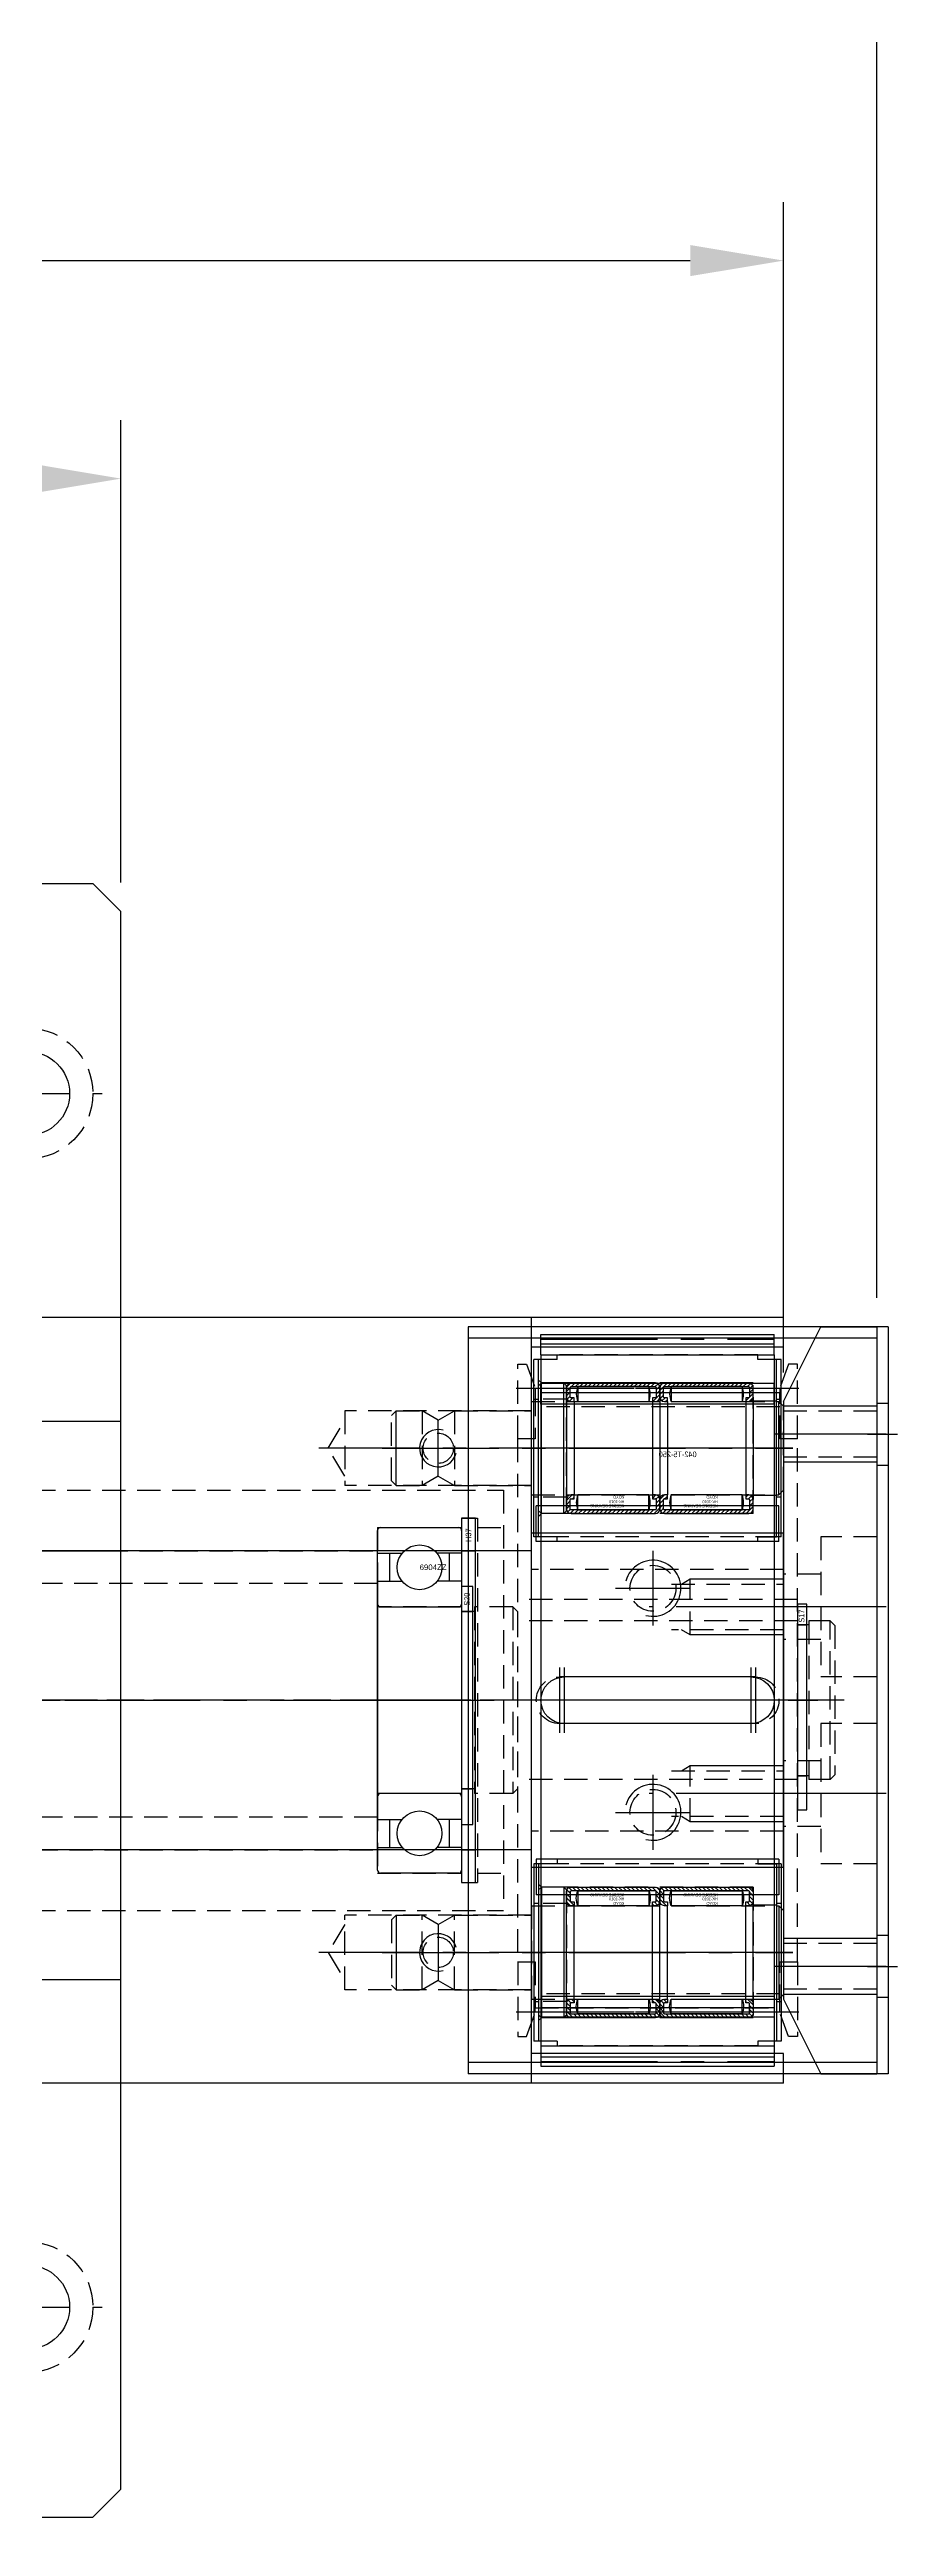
# Model space of a CAD drawing. Header units: inches. Extents: x 0 to 23821, y 0 to 11279.
# Drawn here: x 15224 to 15314.8, y 5236.9 to 5502.2 of the extents above; entities that cross this region are included whole.
import ezdxf
from ezdxf.enums import TextEntityAlignment as Align

# ---------------------------------------------------------------- set-up
doc = ezdxf.new("R2010")
doc.units = ezdxf.units.IN
doc.header["$LTSCALE"] = 10
doc.header["$MEASUREMENT"] = 0
for name, pattern in [('CENTER', [2, 1.25, -0.25, 0.25, -0.25]), ('HIDDEN', [0.375, 0.25, -0.125]), ('PHANTOM', [2.5, 1.25, -0.25, 0.25, -0.25, 0.25, -0.25])]:
    doc.linetypes.add(name, pattern=pattern)
doc.layers.get('Defpoints').update_dxf_attribs({"color": 8})
for name, color, linetype in [('11', 1, 'CENTER'), ('22', 2, 'HIDDEN'), ('44', 4, 'Continuous'), ('77', 40, 'HIDDEN'), ('A', 8, 'Continuous'), ('B', 123, 'Continuous'), ('BOM-T', 4, 'Continuous'), ('G', 231, 'Continuous'), ('T', 3, 'Continuous'), ('Y', 60, 'Continuous')]:
    doc.layers.add(name, color=color, linetype=linetype)
doc.layers.add('33', color=3, linetype='PHANTOM', lineweight=9)
doc.styles.add('SCI', font='')
doc.styles.get("Standard").update_dxf_attribs({"font": 'arial.ttf'})
doc.styles.get('SCI').set_extended_font_data('Gulim')
doc.dimstyles.new('SCH', dxfattribs={"dimtxt": 2.5, "dimasz": 2, "dimexe": 1.25, "dimexo": 0.625, "dimtad": 1, "dimdec": 8, "dimtxsty": 'SCI', "dimcen": 2.5, "dimclrd": 4, "dimclre": 4, "dimclrt": 7, "dimadec": 8, "dimazin": 2, "dimtfac": 1, "dimtdec": 8, "dimtmove": 0, "dimatfit": 3, "dimfxl": 1, "dimarcsym": 0})
pattern_1 = [(45, (0, 0), (-0.224506, 0.224506), [])]

# ---------------------------------------------------------------- blocks, each defined once
blk = doc.blocks.new('A$C2a163efe')
for radius in [25.5, 15.44, 13, 12, 8.06]:
    blk.add_circle((0, 0), radius)
at = {"layer": '11'}
for p, q in [((0, -26.5), (0, 26.5)), ((-26.5, 0), (26.5, 0))]:
    blk.add_line(p, q, dxfattribs=at)
at = {"layer": '22'}
for radius in [24, 9.7]:
    blk.add_circle((0, 0), radius, dxfattribs=at)
blk = doc.blocks.new('A$Cad4da726')
for radius in [8, 2.46]:
    blk.add_circle((0, 0), radius)
at = {"layer": '11'}
for p, q in [((0, -9), (0, 9)), ((-9, 0), (9, 0))]:
    blk.add_line(p, q, dxfattribs=at)
at = {"layer": 'T'}
blk.add_arc((0, 0), 3, 255, 165, dxfattribs=at)
blk = doc.blocks.new('A$C2d2c6173')
for p, q in [((-4.66, 6.5), (4.66, 6.5)), ((-4.66, -6.5), (4.66, -6.5))]:
    blk.add_line(p, q)
for radius in [8, 3.32]:
    blk.add_circle((0, 0), radius)
at = {"layer": '11'}
for p, q in [((0, -9), (0, 9)), ((-9, 0), (9, 0))]:
    blk.add_line(p, q, dxfattribs=at)
at = {"layer": 'T'}
blk.add_arc((0, 0), 4, 255, 165, dxfattribs=at)
at = {"layer": '22'}
blk.add_blockref('A$Cad4da726', (0, 0), dxfattribs=at)
blk = doc.blocks.new('A$C0833b4e3')
for radius in [24.75, 19, 11.5, 9.5, 5.5, 3.3]:
    blk.add_circle((0, 0), radius)
at = {"layer": '11'}
for p, q in [((0, -25.75), (0, 25.75)), ((-25.75, 0), (25.75, 0))]:
    blk.add_line(p, q, dxfattribs=at)
at = {"layer": '22'}
for radius in [20, 8]:
    blk.add_circle((0, 0), radius, dxfattribs=at)
blk = doc.blocks.new('A$Ce8febd5c')
for radius in [26, 19.5, 12]:
    blk.add_circle((0, 0), radius)
at = {"layer": '11'}
for p, q in [((0, -27), (0, 27)), ((-27, 0), (27, 0))]:
    blk.add_line(p, q, dxfattribs=at)
at = {"layer": '22'}
for radius in [24.25, 17]:
    blk.add_circle((0, 0), radius, dxfattribs=at)
blk = doc.blocks.new('A$C2449ebc8')
for p, q in [((-4.78, 8.5), (4.78, 8.5)), ((-4.78, -8.5), (4.78, -8.5))]:
    blk.add_line(p, q)
for radius in [6.25, 2.07]:
    blk.add_circle((0, 0), radius)
for start, end in [(119.3321, 240.6679), (299.3321, 60.6679)]:
    blk.add_arc((0, 0), 9.75, start, end)
at = {"layer": '11'}
for p, q in [((0, -10.75), (0, 10.75)), ((-10.75, 0), (10.75, 0))]:
    blk.add_line(p, q, dxfattribs=at)
at = {"layer": 'T'}
blk.add_arc((0, 0), 2.5, 255, 165, dxfattribs=at)
blk = doc.blocks.new('A$Cfb507aad')
h = blk.add_hatch(color=256)
h.dxf.hatch_style = 1
h.paths.add_polyline_path([(-34, 22.5), (-34, 25.5, 0.414214), (-37, 22.5)])
h.paths.add_polyline_path([(-34, 19.5, 0.414214), (-31, 22.5), (-34, 22.5)])
h = blk.add_hatch(color=256)
h.dxf.hatch_style = 1
h.paths.add_polyline_path([(34, 22.5), (34, 25.5, 0.414214), (31, 22.5)])
h.paths.add_polyline_path([(34, 19.5, 0.414214), (37, 22.5), (34, 22.5)])
h = blk.add_hatch(color=256)
h.dxf.hatch_style = 1
h.paths.add_polyline_path([(-34, -22.5), (-34, -19.5, 0.414214), (-37, -22.5)])
h.paths.add_polyline_path([(-34, -25.5, 0.414214), (-31, -22.5), (-34, -22.5)])
h = blk.add_hatch(color=256)
h.dxf.hatch_style = 1
h.paths.add_polyline_path([(34, -22.5), (34, -19.5, 0.414214), (31, -22.5)])
h.paths.add_polyline_path([(34, -25.5, 0.414214), (37, -22.5), (34, -22.5)])
for p, q in [((-33.5, 29.9), (33.5, 29.9)), ((-38.5, 24.9), (-38.5, 21)), ((42.1, 25), (71, 25)), ((76, 20), (76, -8)), ((-71, 13), (-46.5, 13)), ((-76, 8), (-76, -20)), ((46.5, -13), (71, -13)), ((38.5, -21), (38.5, -24.9)), ((-71, -25), (-42.1, -25)), ((-33.5, -29.9), (33.5, -29.9))]:
    blk.add_line(p, q)
for centre, radius in [((-34, 22.5), 3), ((0, 0), 26), ((0, 0), 25), ((-21, 22.5), 2.46), ((21, 22.5), 2.46), ((34, 22.5), 3), ((-62, 0), 9), ((62, 0), 9), ((-34, -22.5), 3), ((-21, -22.5), 2.46), ((21, -22.5), 2.46), ((34, -22.5), 3)]:
    blk.add_circle(centre, radius)
for centre, radius, start, end in [((-33.5, 24.9), 5, 90, 180), ((33.5, 24.9), 5, 30.6638, 90), ((42.1, 30), 5, 210.6638, 270), ((71, 20), 5, 0, 90), ((-46.5, 21), 8, 270, 0), ((-71, 8), 5, 90, 180), ((71, -8), 5, 270, 0), ((46.5, -21), 8, 90, 180), ((-71, -20), 5, 180, 270), ((-42.1, -30), 5, 30.6638, 90), ((33.5, -24.9), 5, 270, 0), ((-33.5, -24.9), 5, 210.6638, 270)]:
    blk.add_arc(centre, radius, start, end)
at = {"layer": '11'}
for p, q in [((-38.5, 30.06), (-38.5, 29.06)), ((-38.5, 30.06), (-37.5, 30.06)), ((0, 30.9), (0, -30.9)), ((38.5, 30.06), (37.5, 30.06)), ((38.5, 30.06), (38.5, 29.06)), ((41.1, 30.16), (43.1, 30.16)), ((42.1, 29.16), (42.1, 31.16)), ((-34, 26.5), (-34, 18.5)), ((-21, 26.5), (-21, 18.5)), ((21, 26.5), (21, 18.5)), ((34, 26.5), (34, 18.5)), ((-38, 22.5), (-30, 22.5)), ((-25, 22.5), (-17, 22.5)), ((17, 22.5), (25, 22.5)), ((30, 22.5), (38, 22.5)), ((-38, 11), (-38, -11)), ((38, 11), (38, -11)), ((-62, 10), (-62, -10)), ((62, 10), (62, -10)), ((-77, 0), (77, 0)), ((-34, -18.5), (-34, -26.5)), ((-21, -18.5), (-21, -26.5)), ((21, -18.5), (21, -26.5)), ((34, -18.5), (34, -26.5)), ((-38, -22.5), (-30, -22.5)), ((-25, -22.5), (-17, -22.5)), ((17, -22.5), (25, -22.5)), ((30, -22.5), (38, -22.5)), ((-42.1, -28.84), (-42.1, -30.84)), ((-38.5, -29.74), (-38.5, -28.74)), ((38.5, -29.74), (38.5, -28.74)), ((-41.1, -29.84), (-43.1, -29.84)), ((-38.5, -29.74), (-37.5, -29.74)), ((38.5, -29.74), (37.5, -29.74))]:
    blk.add_line(p, q, dxfattribs=at)
at = {"layer": '22'}
for centre in [(-38, 0), (38, 0)]:
    blk.add_circle(centre, 10, dxfattribs=at)
at = {"layer": 'T'}
for centre in [(-21, 22.5), (21, 22.5), (-21, -22.5), (21, -22.5)]:
    blk.add_arc(centre, 3, 255, 165, dxfattribs=at)
blk = doc.blocks.new('A$C3dd3d86d')
for p, q in [((-33.5, 29.9), (33.5, 29.9)), ((-38.5, 24.9), (-38.5, 21)), ((42.1, 25), (71, 25)), ((76, 20), (76, -8)), ((-71, 13), (-46.5, 13)), ((-76, 8), (-76, -20)), ((46.5, -13), (71, -13)), ((38.5, -21), (38.5, -24.9)), ((-71, -25), (-42.1, -25)), ((-33.5, -29.9), (33.5, -29.9))]:
    blk.add_line(p, q)
for centre, radius in [((0, 0), 26), ((0, 0), 25), ((-62, 0), 9), ((-38, 0), 10), ((38, 0), 10), ((62, 0), 9)]:
    blk.add_circle(centre, radius)
for centre, radius, start, end in [((-33.5, 24.9), 5, 90, 180), ((33.5, 24.9), 5, 30.6638, 90), ((42.1, 30), 5, 210.6638, 270), ((71, 20), 5, 0, 90), ((-46.5, 21), 8, 270, 0), ((-71, 8), 5, 90, 180), ((71, -8), 5, 270, 0), ((46.5, -21), 8, 90, 180), ((-71, -20), 5, 180, 270), ((-42.1, -30), 5, 30.6638, 90), ((33.5, -24.9), 5, 270, 0), ((-33.5, -24.9), 5, 210.6638, 270)]:
    blk.add_arc(centre, radius, start, end)
at = {"layer": '11'}
for p, q in [((-38.5, 29.9), (-38.5, 28.9)), ((-38.5, 29.9), (-37.5, 29.9)), ((-23, 30.9), (-23, 15.48)), ((0, 30.9), (0, -30.9)), ((23, 30.9), (23, 15.48)), ((38.5, 29.9), (37.5, 29.9)), ((38.5, 29.9), (38.5, 28.9)), ((41.1, 30), (43.1, 30)), ((42.1, 29), (42.1, 31)), ((17.89, 16), (88.71, 16)), ((-38, 11), (-38, -11)), ((38, 11), (38, -11)), ((-62, 10), (-62, -10)), ((62, 10), (62, -10)), ((-77, 0), (77, 0)), ((-23, -30.9), (-23, -15.48)), ((23, -30.9), (23, -15.48)), ((-17.89, -16), (-90.19, -16)), ((-42.1, -29), (-42.1, -31)), ((-38.5, -29.9), (-38.5, -28.9)), ((38.5, -29.9), (38.5, -28.9)), ((-41.1, -30), (-43.1, -30)), ((-38.5, -29.9), (-37.5, -29.9)), ((38.5, -29.9), (37.5, -29.9))]:
    blk.add_line(p, q, dxfattribs=at)
at = {"layer": '22'}
for p, q in [((-25.46, 17.9), (-25.46, 29.9)), ((-20.54, 29.9), (-20.54, 17.9)), ((20.54, 17.9), (20.54, 29.9)), ((25.46, 29.9), (25.46, 17.9)), ((75, 23), (75, 8.5)), ((-20, 19.9), (-26, 19.9)), ((26, 19.9), (20, 19.9)), ((62, 20), (62, 12)), ((62, 20), (67, 20)), ((67, 20.61), (67, 11.39)), ((67, 20.03), (75, 20.28)), ((-23, 16.48), (-25.46, 17.9)), ((-20.54, 17.9), (-25.46, 17.9)), ((-20.54, 17.9), (-23, 16.48)), ((18.1, 17.25), (62, 17.25)), ((23, 16.48), (20.54, 17.9)), ((25.46, 17.9), (20.54, 17.9)), ((25.46, 17.9), (23, 16.48)), ((20.19, 14.75), (62, 14.75)), ((62, 12), (67, 12)), ((75, 11.72), (67, 11.97)), ((75, 8.5), (76, 8.5)), ((-75, -8.5), (-76, -8.5)), ((-75, -8.5), (-75, -23)), ((-75, -11.72), (-67, -11.97)), ((-67, -11.39), (-67, -20.61)), ((-62, -12), (-67, -12)), ((-62, -20), (-62, -12)), ((-20.19, -14.75), (-62, -14.75)), ((-18.1, -17.25), (-62, -17.25)), ((-25.46, -17.9), (-23, -16.48)), ((-25.46, -29.9), (-25.46, -17.9)), ((-25.46, -17.9), (-20.54, -17.9)), ((-23, -16.48), (-20.54, -17.9)), ((-20.54, -17.9), (-20.54, -29.9)), ((20.54, -17.9), (23, -16.48)), ((20.54, -29.9), (20.54, -17.9)), ((20.54, -17.9), (25.46, -17.9)), ((23, -16.48), (25.46, -17.9)), ((25.46, -17.9), (25.46, -29.9)), ((-67, -20.03), (-75, -20.28)), ((-62, -20), (-67, -20)), ((-26, -19.9), (-20, -19.9)), ((20, -19.9), (26, -19.9))]:
    blk.add_line(p, q, dxfattribs=at)
blk.add_circle((0, 0), 27, dxfattribs=at)
at = {"layer": '33', "const_width": 0.8}
for points in [[(0, 12), (0, 16), (4, 16)], [(-4, -16), (0, -16), (0, -12)]]:
    blk.add_lwpolyline(points, dxfattribs=at)
at = {"layer": 'T'}
for p, q in [((-26, 19.9), (-26, 29.9)), ((-20, 29.9), (-20, 19.9)), ((20, 19.9), (20, 29.9)), ((26, 29.9), (26, 19.9)), ((-25.46, 18.96), (-26, 19.9)), ((-20, 19.9), (-20.54, 18.96)), ((20.54, 18.96), (20, 19.9)), ((26, 19.9), (25.46, 18.96)), ((67, 20.61), (75, 20.86)), ((75, 11.14), (67, 11.39)), ((-75, -11.14), (-67, -11.39)), ((-67, -20.61), (-75, -20.86)), ((-26, -19.9), (-25.46, -18.96)), ((-26, -29.9), (-26, -19.9)), ((-20.54, -18.96), (-20, -19.9)), ((-20, -19.9), (-20, -29.9)), ((20, -19.9), (20.54, -18.96)), ((20, -29.9), (20, -19.9)), ((25.46, -18.96), (26, -19.9)), ((26, -19.9), (26, -29.9))]:
    blk.add_line(p, q, dxfattribs=at)
blk = doc.blocks.new('A$Caa0aad49')
at = {"rotation": 270}
blk.add_blockref('A$C3dd3d86d', (0, 0), dxfattribs=at)
for name, p in [('A$C2449ebc8', (0, 38)), ('A$C2a163efe', (0, 0)), ('A$C2d2c6173', (0, 0)), ('A$C2449ebc8', (0, -38))]:
    blk.add_blockref(name, p)
at = {"layer": '22'}
blk.add_blockref('A$C0833b4e3', (0, 0), dxfattribs=at)
at = {"layer": '77', "rotation": 270}
blk.add_blockref('A$Cfb507aad', (0, 0), dxfattribs=at)
at = {"layer": '77'}
blk.add_blockref('A$Ce8febd5c', (0, 0), dxfattribs=at)
blk = doc.blocks.new('A$Cc1844e05')
for p, q in [((-26.5, 5), (-27, 4.5)), ((-27, 4.5), (-27, -4.5)), ((0, 5), (-26.5, 5)), ((0, 5), (0, -5)), ((8.27, 4), (0, 4)), ((10, 3), (8.27, 4)), ((8.27, -4), (8.27, 4)), ((10, 3), (11.73, 4)), ((10, 3), (10, -3)), ((14.5, 4), (11.73, 4)), ((11.73, -4), (11.73, 4)), ((14.5, 4), (15, 3.5)), ((15, 3.5), (15, -3.5)), ((-27, -4.5), (-26.5, -5)), ((0, -5), (-26.5, -5)), ((8.27, -4), (0, -4)), ((10, -3), (8.27, -4)), ((10, -3), (11.73, -4)), ((14.5, -4), (11.73, -4)), ((15, -3.5), (14.5, -4))]:
    blk.add_line(p, q)
at = {"layer": '11'}
blk.add_line((16, 0), (-28, 0), dxfattribs=at)
at = {"layer": 'A'}
for p, q in [((-26.5, 5), (-26.5, -5)), ((14.5, 4), (14.5, -4))]:
    blk.add_line(p, q, dxfattribs=at)
blk = doc.blocks.new('A$Ce1fca09c')
h = blk.add_hatch()
h.set_pattern_fill('ANSI31', color=256, scale=0.1)
h.set_pattern_definition(pattern_1)
edge = h.paths.add_edge_path()
edge.add_line((9.2, 5.4), (9.2, 5))
edge.add_line((9.2, 5), (9.52, 5))
edge.add_arc((9.52, 5.48), 0.48, 270, 360)
edge.add_line((10, 5.48), (10, 6.52))
edge.add_arc((9.52, 6.52), 0.48, 0, 90)
edge.add_line((9.52, 7), (0.48, 7))
edge.add_arc((0.48, 6.52), 0.48, 90, 180)
edge.add_line((0, 6.52), (0, 5.48))
edge.add_arc((0.48, 5.48), 0.48, 180, 270)
edge.add_line((0.48, 5), (0.8, 5))
edge.add_line((0.8, 5), (0.8, 5.4))
edge.add_line((0.8, 5.4), (0.48, 5.4))
edge.add_line((0.48, 5.4), (0.4, 5.48))
edge.add_line((0.4, 5.48), (0.4, 6.52))
edge.add_line((0.4, 6.52), (0.48, 6.6))
edge.add_line((0.48, 6.6), (9.52, 6.6))
edge.add_line((9.52, 6.6), (9.6, 6.52))
edge.add_line((9.6, 6.52), (9.6, 5.48))
edge.add_line((9.6, 5.48), (9.52, 5.4))
edge.add_line((9.52, 5.4), (9.2, 5.4))
h = blk.add_hatch()
h.set_pattern_fill('ANSI31', color=256, scale=0.1)
h.set_pattern_definition(pattern_1)
edge = h.paths.add_edge_path()
edge.add_line((9.2, -5.4), (9.52, -5.4))
edge.add_line((9.52, -5.4), (9.6, -5.48))
edge.add_line((9.6, -5.48), (9.6, -6.52))
edge.add_line((9.6, -6.52), (9.52, -6.6))
edge.add_line((9.52, -6.6), (0.48, -6.6))
edge.add_line((0.48, -6.6), (0.4, -6.52))
edge.add_line((0.4, -6.52), (0.4, -5.48))
edge.add_line((0.4, -5.48), (0.48, -5.4))
edge.add_line((0.48, -5.4), (0.8, -5.4))
edge.add_line((0.8, -5.4), (0.8, -5))
edge.add_line((0.8, -5), (0.48, -5))
edge.add_arc((0.48, -5.48), 0.48, 90, 180)
edge.add_line((0, -5.48), (0, -6.52))
edge.add_arc((0.48, -6.52), 0.48, 180, 270)
edge.add_line((0.48, -7), (9.52, -7))
edge.add_arc((9.52, -6.52), 0.48, 270, 360)
edge.add_line((10, -6.52), (10, -5.48))
edge.add_arc((9.52, -5.48), 0.48, 0, 90)
edge.add_line((9.52, -5), (9.2, -5))
edge.add_line((9.2, -5), (9.2, -5.4))
for p, q in [((0, 6.52), (0, 5.48)), ((0, -5.48), (0, 5.48)), ((0.4, 5.48), (0.4, 6.52)), ((9.52, 7), (0.48, 7)), ((0.48, 6.6), (9.52, 6.6)), ((0.8, 5.4), (0.48, 5.4)), ((0.8, 5), (0.8, 5.4)), ((1.2, 6.6), (1.2, 5)), ((8.8, 6.6), (1.2, 6.6)), ((8.8, 6.6), (8.8, 5)), ((9.2, 5.4), (9.2, 5)), ((9.52, 5.4), (9.2, 5.4)), ((9.6, 6.52), (9.6, 5.48)), ((10, 5.48), (10, 6.52)), ((10, -5.48), (10, 5.48)), ((0.48, 5), (0.8, 5)), ((0.8, -5), (0.8, 5)), ((1.2, 5), (8.8, 5)), ((9.2, 5), (9.52, 5)), ((9.2, -5), (9.2, 5)), ((0.8, -5), (0.48, -5)), ((0.8, -5.4), (0.8, -5)), ((1.2, -6.6), (1.2, -5)), ((8.8, -5), (1.2, -5)), ((8.8, -6.6), (8.8, -5)), ((9.52, -5), (9.2, -5)), ((9.2, -5), (9.2, -5.4)), ((0, -5.48), (0, -6.52)), ((0.4, -6.52), (0.4, -5.48)), ((0.48, -5.4), (0.8, -5.4)), ((9.52, -6.6), (0.48, -6.6)), ((0.48, -7), (9.52, -7)), ((1.2, -6.6), (8.8, -6.6)), ((9.2, -5.4), (9.52, -5.4)), ((9.6, -5.48), (9.6, -6.52)), ((10, -6.52), (10, -5.48))]:
    blk.add_line(p, q)
for centre, radius, start, end in [((0.48, 6.52), 0.48, 90, 180), ((0.48, 5.48), 0.48, 180, 270), ((0.48, 6.52), 0.08, 90, 180), ((0.48, 5.48), 0.08, 180, 270), ((3.12, 5.8), 2.08, 157.3801, 202.6199), ((6.88, 5.8), 2.08, 337.3801, 22.6199), ((9.52, 6.52), 0.48, 0, 90), ((9.52, 6.52), 0.08, 0, 90), ((9.52, 5.48), 0.48, 270, 0), ((9.52, 5.48), 0.08, 270, 0), ((0.48, -5.48), 0.48, 90, 180), ((3.12, -5.8), 2.08, 157.3801, 202.6199), ((6.88, -5.8), 2.08, 337.3801, 22.6199), ((9.52, -5.48), 0.48, 0, 90), ((0.48, -6.52), 0.48, 180, 270), ((0.48, -5.48), 0.08, 90, 180), ((0.48, -6.52), 0.08, 180, 270), ((9.52, -5.48), 0.08, 0, 90), ((9.52, -6.52), 0.08, 270, 0), ((9.52, -6.52), 0.48, 270, 0)]:
    blk.add_arc(centre, radius, start, end)
at = {"layer": '11'}
blk.add_line((-1, 0), (11, 0), dxfattribs=at)
at = {"layer": 'BOM-T', "color": 4}
for s, p in [('NEEDLE BEARING', (3.81, 6.01)), ('HK-1010', (3.81, 5.58)), ('KOYO', (3.81, 5.09))]:
    blk.add_text(s, height=0.3, dxfattribs=at).set_placement(p)
blk = doc.blocks.new('A$C6554669a')
for p, q in [((0, 6.7), (0.3, 7)), ((0, 6.7), (0, -6.7)), ((0.3, 7), (2.7, 7)), ((2.7, 7), (3, 6.7)), ((3, 6.7), (3, -6.7)), ((0, -6.7), (0.3, -7)), ((0.3, -7), (2.7, -7)), ((2.7, -7), (3, -6.7))]:
    blk.add_line(p, q)
at = {"layer": '11'}
blk.add_line((-1, 0), (4, 0), dxfattribs=at)
at = {"layer": '22'}
for p, q in [((0, 5.25), (3, 5.25)), ((0, -5.25), (3, -5.25))]:
    blk.add_line(p, q, dxfattribs=at)
at = {"layer": 'A'}
for p, q in [((0.3, 7), (0.3, -7)), ((2.7, 7), (2.7, -7))]:
    blk.add_line(p, q, dxfattribs=at)
blk = doc.blocks.new('A$Cc8268a15')
for p, q in [((0.03, 9.3), (0.03, -9.7)), ((0.03, 9.3), (0.53, 9.3)), ((0.53, 9.3), (0.53, -9.7)), ((0.03, -9.7), (0.53, -9.7))]:
    blk.add_line(p, q)
at = {"layer": '11'}
blk.add_line((-0.97, -0.2), (1.53, -0.2), dxfattribs=at)
at = {"layer": '22'}
for p, q in [((0.03, 5.05), (0.53, 5.05)), ((0.53, -5.45), (0.03, -5.45))]:
    blk.add_line(p, q, dxfattribs=at)
blk = doc.blocks.new('A$C68f490c2')
for p, q in [((0, 9.5), (0, -9.5)), ((2, 9.5), (0, 9.5)), ((2, 10), (2, 9.5)), ((2, 10), (23.5, 10)), ((23.5, 10), (23.5, 9.5)), ((23.5, 9.5), (25.5, 9.5)), ((25.5, 9.5), (25.5, -9.5)), ((2.5, 7), (2.5, -7)), ((2.5, 7), (25.2, 7)), ((25.2, 7), (25.5, 7.3)), ((0, 5.05), (2.5, 5.05)), ((0, -5.05), (2.5, -5.05)), ((2.5, -7), (25.2, -7)), ((25.2, -7), (25.5, -7.3)), ((0, -9.5), (2, -9.5)), ((2, -9.5), (2, -10)), ((2, -10), (23.5, -10)), ((23.5, -9.5), (23.5, -10)), ((23.5, -9.5), (25.5, -9.5))]:
    blk.add_line(p, q)
at = {"layer": '11'}
blk.add_line((-1, 0), (26.5, 0), dxfattribs=at)
at = {"layer": 'A'}
blk.add_line((25.2, 7), (25.2, -7), dxfattribs=at)
blk = doc.blocks.new('A$C0417e222')
for p, q in [((-13, 0.5), (13, 0.5)), ((-13, 0.5), (-13, -3.33)), ((13, 0.5), (13, -3.33)), ((-13, -3.33), (13, -3.33))]:
    blk.add_line(p, q)
at = {"layer": '22'}
blk.add_line((-13, 0), (13, 0), dxfattribs=at)
blk = doc.blocks.new('A$C01905758')
for p, q in [((161, 41), (-161, 41)), ((134, -41), (134, 41)), ((161, 37.82), (161, 41)), ((161, 37.82), (134, 37.82)), ((134, 16), (-134, 16)), ((161, 17.92), (134, 17.92)), ((161, -17.92), (161, 17.92)), ((134, -16), (-134, -16)), ((161, -17.92), (134, -17.92)), ((161, -37.82), (134, -37.82)), ((161, -41), (161, -37.82)), ((161, -41), (-161, -41))]:
    blk.add_line(p, q)
at = {"layer": '11'}
for p, q in [((124, 24), (124, 30)), ((162, 27), (111.2, 27)), ((147, 16), (147, 8)), ((143, 12), (151, 12)), ((162, 10), (146.58, 10)), ((166, 0), (-166, 0)), ((162, -10), (146.58, -10)), ((147, -8), (147, -16)), ((143, -12), (151, -12)), ((124, -24), (124, -30)), ((162, -27), (111.2, -27))]:
    blk.add_line(p, q, dxfattribs=at)
at = {"layer": '22'}
for p, q in [((161, 40), (134, 40)), ((112.2, 27), (114, 30)), ((114, 31), (114, 23)), ((134, 31), (114, 31)), ((114, 24), (112.2, 27)), ((134, 23), (114, 23)), ((161, 14), (134, 14)), ((149, 12.46), (161, 12.46)), ((151, 7), (151, 13)), ((161, 7.54), (149, 7.54)), ((149, -7.54), (161, -7.54)), ((151, -13), (151, -7)), ((161, -12.46), (149, -12.46)), ((161, -14), (134, -14)), ((114, -31), (114, -23)), ((134, -23), (114, -23)), ((114, -24), (112.2, -27)), ((112.2, -27), (114, -30)), ((134, -31), (114, -31)), ((161, -40), (134, -40))]:
    blk.add_line(p, q, dxfattribs=at)
for centre in [(147, 12), (147, -12)]:
    blk.add_circle(centre, 2.46, dxfattribs=at)
at = {"layer": '77'}
for centre in [(124, 27), (124, -27)]:
    blk.add_circle(centre, 1.62, dxfattribs=at)
at = {"layer": 'T'}
for p, q in [((150.06, 12.46), (151, 13)), ((151, 13), (161, 13)), ((151, 7), (150.06, 7.54)), ((161, 7), (151, 7)), ((150.06, -7.54), (151, -7)), ((151, -7), (161, -7)), ((151, -13), (150.06, -12.46)), ((161, -13), (151, -13))]:
    blk.add_line(p, q, dxfattribs=at)
for centre, radius, start, end in [((124, 27), 2, 75, 345), ((147, 12), 3, 255, 165), ((147, -12), 3, 255, 165), ((124, -27), 2, 15, 285)]:
    blk.add_arc(centre, radius, start, end, dxfattribs=at)
blk = doc.blocks.new('A$C5400204d')
for p, q in [((-10, 22), (-6, 30)), ((-6, 30), (0, 30)), ((0, 30), (0, -50)), ((-10, 22), (-10, -42)), ((-10, -42), (-6, -50)), ((-6, -50), (0, -50))]:
    blk.add_line(p, q)
at = {"layer": '11'}
for p, q in [((1, 18.5), (-11, 18.5)), ((1, 0), (-11, 0)), ((1, -20), (-11, -20)), ((1, -38.5), (-11, -38.5))]:
    blk.add_line(p, q, dxfattribs=at)
at = {"layer": '22'}
for p, q in [((0, 20.96), (-10, 20.96)), ((0, 16.04), (-10, 16.04)), ((-6, 7.5), (-6, -7.5)), ((0, 7.5), (-6, 7.5)), ((-6, 3.5), (-10, 3.5)), ((-6, -3.5), (-10, -3.5)), ((0, -7.5), (-6, -7.5)), ((-6, -12.5), (-6, -27.5)), ((0, -12.5), (-6, -12.5)), ((-6, -16.5), (-10, -16.5)), ((-6, -23.5), (-10, -23.5)), ((0, -27.5), (-6, -27.5)), ((0, -36.04), (-10, -36.04)), ((0, -40.96), (-10, -40.96))]:
    blk.add_line(p, q, dxfattribs=at)
at = {"layer": 'T'}
for p, q in [((0, 21.5), (-10, 21.5)), ((0, 15.5), (-10, 15.5)), ((0, -35.5), (-10, -35.5)), ((0, -41.5), (-10, -41.5))]:
    blk.add_line(p, q, dxfattribs=at)
blk = doc.blocks.new('A$C0fd4e748')
for p, q in [((-2.2, 12.5), (-2.2, -12.5)), ((0, 12.5), (-2.2, 12.5)), ((-1.2, 12.5), (-1.2, -12.5)), ((0, 12.5), (0, -12.5)), ((0, -12.5), (-2.2, -12.5))]:
    blk.add_line(p, q)
at = {"layer": '11'}
blk.add_line((-1.68, 12.5), (-1.68, -12.5), dxfattribs=at)
blk = doc.blocks.new('A$Ce3385b7c')
at = {"layer": 'B'}
for p, q in [((307.2, -3), (307.2, -77)), ((332.2, -3), (332.2, -77))]:
    blk.add_line(p, q, dxfattribs=at)
blk.add_blockref('A$C01905758', (172.2, -40))
at = {"layer": '22', "rotation": 180}
blk.add_blockref('A$C68f490c2', (332.45, -13), dxfattribs=at)
at = {"layer": '22', "xscale": -1}
blk.add_blockref('A$C68f490c2', (332.45, -67), dxfattribs=at)
at = {"layer": '44', "rotation": 180}
for name, p in [('A$Cc8268a15', (306.98, -13.2)), ('A$Cc8268a15', (332.98, -13.2)), ('A$Ce1fca09c', (319.95, -13)), ('A$Ce1fca09c', (329.95, -13))]:
    blk.add_blockref(name, p, dxfattribs=at)
at = {"layer": '44', "xscale": -1}
for name, p in [('A$Cc8268a15', (306.98, -66.8)), ('A$Cc8268a15', (332.98, -66.8)), ('A$Ce1fca09c', (319.95, -67)), ('A$Ce1fca09c', (329.95, -67))]:
    blk.add_blockref(name, p, dxfattribs=at)
at = {"layer": '77', "rotation": 180}
for name, p in [('A$C6554669a', (309.95, -13)), ('A$Cc1844e05', (306.2, -13))]:
    blk.add_blockref(name, p, dxfattribs=at)
at = {"layer": '77', "xscale": -1}
for name, p in [('A$C6554669a', (309.95, -67)), ('A$Cc1844e05', (306.2, -67))]:
    blk.add_blockref(name, p, dxfattribs=at)
at = {"layer": 'B', "xscale": -1, "rotation": 90}
blk.add_blockref('A$C0fd4e748', (319.7, -3), dxfattribs=at)
at = {"layer": 'B', "rotation": 90}
blk.add_blockref('A$C0fd4e748', (319.7, -77), dxfattribs=at)
at = {"layer": 'G'}
blk.add_blockref('A$C5400204d', (343.2, -30), dxfattribs=at)
at = {"layer": 'Y', "rotation": 180}
blk.add_blockref('A$C0417e222', (319.7, -22.5), dxfattribs=at)
at = {"layer": 'Y', "xscale": -1}
blk.add_blockref('A$C0417e222', (319.7, -57.5), dxfattribs=at)
blk = doc.blocks.new('A$Cc94e9993')
h = blk.add_hatch(color=256)
h.dxf.hatch_style = 1
h.paths.add_polyline_path([(-40, 70, 0.414214), (-45, 65), (-40, 65)])
h.paths.add_polyline_path([(-35, 65), (-40, 65), (-40, 60, 0.414214)])
h = blk.add_hatch(color=256)
h.dxf.hatch_style = 1
h.paths.add_polyline_path([(40, 70, 0.414214), (35, 65), (40, 65)])
h.paths.add_polyline_path([(45, 65), (40, 65), (40, 60, 0.414214)])
h = blk.add_hatch(color=256)
h.dxf.hatch_style = 1
h.paths.add_polyline_path([(-34, 22.5), (-34, 25.5, 0.414214), (-37, 22.5)])
h.paths.add_polyline_path([(-34, 19.5, 0.414214), (-31, 22.5), (-34, 22.5)])
h = blk.add_hatch(color=256)
h.dxf.hatch_style = 1
h.paths.add_polyline_path([(34, 22.5), (34, 25.5, 0.414214), (31, 22.5)])
h.paths.add_polyline_path([(34, 19.5, 0.414214), (37, 22.5), (34, 22.5)])
h = blk.add_hatch(color=256)
h.dxf.hatch_style = 1
h.paths.add_polyline_path([(-34, -22.5), (-34, -19.5, 0.414214), (-37, -22.5)])
h.paths.add_polyline_path([(-34, -25.5, 0.414214), (-31, -22.5), (-34, -22.5)])
h = blk.add_hatch(color=256)
h.dxf.hatch_style = 1
h.paths.add_polyline_path([(34, -22.5), (34, -19.5, 0.414214), (31, -22.5)])
h.paths.add_polyline_path([(34, -25.5, 0.414214), (37, -22.5), (34, -22.5)])
h = blk.add_hatch(color=256)
h.dxf.hatch_style = 1
h.paths.add_polyline_path([(-40, -60, 0.414214), (-45, -65), (-40, -65)])
h.paths.add_polyline_path([(-35, -65), (-40, -65), (-40, -70, 0.414214)])
h = blk.add_hatch(color=256)
h.dxf.hatch_style = 1
h.paths.add_polyline_path([(40, -60, 0.414214), (35, -65), (40, -65)])
h.paths.add_polyline_path([(45, -65), (40, -65), (40, -70, 0.414214)])
for p, q in [((-90, 84.5), (-87, 87.5)), ((-87, 87.5), (87, 87.5)), ((87, 87.5), (90, 84.5)), ((-90, -84.5), (-90, 84.5)), ((90, -84.5), (90, 84.5)), ((-90, 29.9), (90, 29.9)), ((-90, -29.9), (90, -29.9)), ((-90, -84.5), (-87, -87.5)), ((87, -87.5), (90, -84.5)), ((-87, -87.5), (87, -87.5))]:
    blk.add_line(p, q)
for centre, radius in [((-10, 70), 2.07), ((10, 70), 2.07), ((-80, 65), 4.5), ((-40, 65), 5), ((40, 65), 5), ((80, 65), 4.5), ((-34, 22.5), 3), ((-21, 22.5), 3.3), ((21, 22.5), 3.3), ((34, 22.5), 3), ((0, 0), 18), ((-62, 0), 13), ((62, 0), 13), ((-34, -22.5), 3), ((-21, -22.5), 3.3), ((21, -22.5), 3.3), ((34, -22.5), 3), ((-80, -65), 4.5), ((-40, -65), 5), ((40, -65), 5), ((80, -65), 4.5), ((-10, -70), 2.07), ((10, -70), 2.07)]:
    blk.add_circle(centre, radius)
at = {"layer": '11'}
for p, q in [((0, -88.5), (0, 88.5)), ((-80, 73), (-80, 57)), ((-10, 73.5), (-10, 66.5)), ((10, 73.5), (10, 66.5)), ((80, 73), (80, 57)), ((-40, 71), (-40, 59)), ((-13.5, 70), (-6.5, 70)), ((6.5, 70), (13.5, 70)), ((40, 71), (40, 59)), ((-88, 65), (-72, 65)), ((-46, 65), (-34, 65)), ((34, 65), (46, 65)), ((72, 65), (88, 65)), ((-21, 29), (-21, 16)), ((21, 29), (21, 16)), ((-34, 26.5), (-34, 18.5)), ((34, 26.5), (34, 18.5)), ((-38, 22.5), (-30, 22.5)), ((-27.5, 22.5), (-14.5, 22.5)), ((14.5, 22.5), (27.5, 22.5)), ((30, 22.5), (38, 22.5)), ((-62, -14), (-62, 14)), ((62, -14), (62, 14)), ((-91, 0), (91, 0)), ((-34, -18.5), (-34, -26.5)), ((-21, -16), (-21, -29)), ((21, -16), (21, -29)), ((34, -18.5), (34, -26.5)), ((-38, -22.5), (-30, -22.5)), ((-27.5, -22.5), (-14.5, -22.5)), ((14.5, -22.5), (27.5, -22.5)), ((30, -22.5), (38, -22.5)), ((-80, -57), (-80, -73)), ((80, -57), (80, -73)), ((-40, -59), (-40, -71)), ((40, -59), (40, -71)), ((-88, -65), (-72, -65)), ((-46, -65), (-34, -65)), ((34, -65), (46, -65)), ((72, -65), (88, -65)), ((-10, -66.5), (-10, -73.5)), ((10, -66.5), (10, -73.5)), ((-13.5, -70), (-6.5, -70)), ((6.5, -70), (13.5, -70))]:
    blk.add_line(p, q, dxfattribs=at)
at = {"layer": '22'}
for centre, radius in [((-80, 65), 7), ((80, 65), 7), ((-21, 22.5), 5.5), ((21, 22.5), 5.5), ((-21, -22.5), 5.5), ((21, -22.5), 5.5), ((-80, -65), 7), ((80, -65), 7)]:
    blk.add_circle(centre, radius, dxfattribs=at)
at = {"layer": 'T'}
for centre in [(-10, 70), (10, 70), (-10, -70), (10, -70)]:
    blk.add_arc(centre, 2.5, 255, 165, dxfattribs=at)
blk = doc.blocks.new('A$C523db8ad')
for p, q in [((-5, 12.5), (41, 12.5)), ((41, -12.5), (41, 12.5)), ((-8, -9.5), (-8, 9.5)), ((-5, -12.5), (41, -12.5))]:
    blk.add_line(p, q)
for centre in [(0, 0), (20, 0)]:
    blk.add_circle(centre, 2.75)
for centre, start, end in [((-5, 9.5), 90, 180), ((-5, -9.5), 180, 270)]:
    blk.add_arc(centre, 3, start, end)
at = {"layer": '11'}
for p, q in [((0, 3.75), (0, -3.75)), ((20, 3.75), (20, -3.75)), ((-3.75, 0), (3.75, 0)), ((16.25, 0), (23.75, 0)), ((36.8, 0), (42, 0))]:
    blk.add_line(p, q, dxfattribs=at)
at = {"layer": '22'}
for p, q in [((37.8, -12.5), (37.8, 12.5)), ((37.8, 6.5), (41, 6.5)), ((41, -6.5), (37.8, -6.5))]:
    blk.add_line(p, q, dxfattribs=at)
blk = doc.blocks.new('A$Cfb394132')
blk.add_blockref('A$Cc94e9993', (0, 0))
at = {"layer": '22'}
blk.add_blockref('A$C523db8ad', (-10, -70), dxfattribs=at)
blk = doc.blocks.new('A$Cc53e3cec')
for p, q in [((-14.98, 28), (-14.98, 36)), ((-14.98, 36), (-14.04, 36)), ((-14.04, 36), (-13.1, 33.42)), ((14.04, 36), (13.1, 33.42)), ((14.98, 36), (14.04, 36)), ((14.98, 28), (14.98, 36)), ((-13.1, 33.42), (-13.1, 32.94)), ((-13.1, 28), (-13.1, 32.94)), ((-13.1, 32.94), (13.1, 32.94)), ((13.1, 33.42), (13.1, 32.94)), ((13.1, 32.94), (13.1, 28)), ((-13.1, 31.44), (13.1, 31.44)), ((-15, 28), (-13.1, 28)), ((-15, -28), (-15, 28)), ((13.1, 28), (15, 28)), ((15, 28), (15, -28)), ((-15, 10.8), (15, 10.8)), ((-15, 8.5), (15, 8.5)), ((-15, -8.5), (15, -8.5)), ((-13.1, -28), (-15, -28)), ((-14.98, -28), (-14.98, -36)), ((-13.1, -32.94), (-13.1, -28)), ((15, -28), (13.1, -28)), ((13.1, -28), (13.1, -32.94)), ((14.98, -28), (14.98, -36)), ((-13.1, -31.44), (13.1, -31.44)), ((-14.04, -36), (-13.1, -33.42)), ((13.1, -32.94), (-13.1, -32.94)), ((-13.1, -33.42), (-13.1, -32.94)), ((13.1, -33.42), (13.1, -32.94)), ((14.04, -36), (13.1, -33.42)), ((-14.98, -36), (-14.04, -36)), ((14.98, -36), (14.04, -36))]:
    blk.add_line(p, q)
at = {"layer": '11'}
for p, q in [((-15.15, 33.42), (15.15, 33.42)), ((-16, 0), (16, 0)), ((-15.15, -33.42), (15.15, -33.42))]:
    blk.add_line(p, q, dxfattribs=at)
at = {"layer": 'BOM-T', "style": 'SCI'}
blk.add_text('042-T5-250', height=0.6, dxfattribs=at).set_placement((-4.18, 26.35), align=Align.MIDDLE_LEFT)
blk = doc.blocks.new('A$Ccc1bbfdf')
for p, q in [((33.5, 15), (33.5, 0)), ((40.5, 15), (33.5, 15)), ((40.5, 15), (40.5, 4)), ((33.5, 13), (40.5, 13)), ((40.5, 7), (33.5, 7)), ((44, 4), (40.5, 4)), ((44, 4), (44.5, 3.5)), ((44.5, 3.5), (44.5, -48.5)), ((-39.5, 0), (-39.5, -45)), ((33.5, 0), (-39.5, 0)), ((-36.7, -4), (-39.5, -4)), ((-36.7, -3), (-36.7, -42)), ((-35, -3), (-36.7, -3)), ((-35, -3), (-35, -42)), ((-26, -4), (-35, -4)), ((-26, -4), (-26, -41)), ((44.5, -6.5), (-26, -6.5)), ((44.5, -38.5), (-26, -38.5)), ((-36.7, -41), (-39.5, -41)), ((-35, -42), (-36.7, -42)), ((-26, -41), (-35, -41)), ((33.5, -45), (-39.5, -45)), ((33.5, -45), (33.5, -60)), ((44, -49), (40.5, -49)), ((40.5, -49), (40.5, -60)), ((44, -49), (44.5, -48.5)), ((40.5, -52), (33.5, -52)), ((33.5, -58), (40.5, -58)), ((40.5, -60), (33.5, -60))]:
    blk.add_line(p, q)
at = {"layer": '11'}
for p, q in [((32.5, 10), (41.5, 10)), ((45.5, -22.5), (-38.5, -22.5)), ((32.5, -55), (41.5, -55))]:
    blk.add_line(p, q, dxfattribs=at)
blk = doc.blocks.new('A$Cf63996e3')
for p, q in [((0, -18.2), (0, 18.2)), ((0.3, 18.5), (8.7, 18.5)), ((9, 18.2), (9, -18.2)), ((0, 15.75), (2.63, 15.75)), ((1.31, 12.75), (1.31, 15.75)), ((9, 15.75), (6.37, 15.75)), ((7.69, 12.75), (7.69, 15.75)), ((0, 12.75), (2.63, 12.75)), ((9, 12.75), (6.37, 12.75)), ((0.3, 10), (8.7, 10)), ((8.7, -10), (0.3, -10)), ((0, -12.75), (2.63, -12.75)), ((1.31, -15.75), (1.31, -12.75)), ((9, -12.75), (6.37, -12.75)), ((7.69, -15.75), (7.69, -12.75)), ((0, -15.75), (2.63, -15.75)), ((9, -15.75), (6.37, -15.75)), ((8.7, -18.5), (0.3, -18.5))]:
    blk.add_line(p, q)
for centre in [(4.5, 14.25), (4.5, -14.25)]:
    blk.add_circle(centre, 2.4)
for centre, start, end in [((0.3, 18.2), 90, 180), ((8.7, 18.2), 0, 90), ((0.3, 10.3), 180, 270), ((8.7, 10.3), 270, 0), ((0.3, -10.3), 90, 180), ((8.7, -10.3), 0, 90), ((0.3, -18.2), 180, 270), ((8.7, -18.2), 270, 360)]:
    blk.add_arc(centre, 0.3, start, end)
at = {"layer": '11'}
blk.add_line((-1, 0), (10, 0), dxfattribs=at)
at = {"layer": 'BOM-T', "color": 4}
blk.add_text('6904ZZ', height=0.6, dxfattribs=at).set_placement((4.5, 13.95))
blk = doc.blocks.new('A$C88ba8112')
for p, q in [((0, 19.5), (0, -19.5)), ((1.5, 19.5), (0, 19.5)), ((1.5, -19.5), (1.5, 19.5)), ((0, 16), (1.5, 16)), ((0, -16), (1.5, -16)), ((0, -19.5), (1.5, -19.5))]:
    blk.add_line(p, q)
at = {"layer": '11'}
blk.add_line((-1, 0), (2.65, 0), dxfattribs=at)
at = {"layer": 'BOM-T', "color": 4, "style": 'SCI'}
blk.add_text('H37', height=0.6, rotation=90, dxfattribs=at).set_placement((0.73, 16.97), align=Align.MIDDLE_LEFT)
blk = doc.blocks.new('A$Ccc436072')
for p, q in [((0, 12.2), (0, -13.3)), ((1.2, 12.2), (0, 12.2)), ((1.2, -13.3), (1.2, 12.2)), ((0, 9.5), (1.2, 9.5)), ((0, -9.5), (1.2, -9.5)), ((0, -13.3), (1.2, -13.3))]:
    blk.add_line(p, q)
at = {"layer": '11'}
blk.add_line((-1, 0), (2.35, 0), dxfattribs=at)
at = {"layer": 'BOM-T', "color": 4, "style": 'SCI'}
blk.add_text('S20', height=0.6, rotation=90, dxfattribs=at).set_placement((0.58, 10.14), align=Align.MIDDLE_LEFT)
blk = doc.blocks.new('A$Ce71b497e')
for p, q in [((-69.5, 12.5), (0, 12.5)), ((-69.5, 12.5), (-69.5, -12.5)), ((0, 12.5), (0, -12.5)), ((-118.5, 8), (-118, 8.5)), ((-118.5, 8), (-118.5, -8)), ((-118, 8.5), (-115.7, 8.5)), ((-118, -8.5), (-118, 8.5)), ((-115.7, 8.5), (-115.7, -8.5)), ((-115.7, 8.1), (-114.5, 8.1)), ((-114.5, 8.5), (-114.5, -8.5)), ((-114.5, 8.5), (-84.5, 8.5)), ((-84.5, 9.5), (-84, 10)), ((-84.5, 9.5), (-84.5, -9.5)), ((-84, 10), (-79.9, 10)), ((-84, 10), (-84, -10)), ((-79.9, 10), (-79.9, -10)), ((-79.9, 9.5), (-78.5, 9.5)), ((-78.5, 10), (-69.5, 10)), ((-78.5, 10), (-78.5, -10)), ((0, 10), (39, 10)), ((40, 9), (39, 10)), ((39, -10), (39, 10)), ((40, 9), (40, -9)), ((7.5, 3), (32.5, 3)), ((-110, 2.5), (-89, 2.5)), ((-110, -2.5), (-89, -2.5)), ((7.5, -3), (32.5, -3)), ((-118.5, -8), (-118, -8.5)), ((-118, -8.5), (-115.7, -8.5)), ((-115.7, -8.1), (-114.5, -8.1)), ((-114.5, -8.5), (-84.5, -8.5)), ((-84.5, -9.5), (-84, -10)), ((-84, -10), (-79.9, -10)), ((-79.9, -9.5), (-78.5, -9.5)), ((-78.5, -10), (-69.5, -10)), ((0, -10), (39, -10)), ((40, -9), (39, -10)), ((-69.5, -12.5), (0, -12.5))]:
    blk.add_line(p, q)
for centre, radius, start, end in [((7.5, 0), 3, 90, 270), ((32.5, 0), 3, 270, 90), ((-110, 0), 2.5, 90, 270), ((-89, 0), 2.5, 270, 90)]:
    blk.add_arc(centre, radius, start, end)
at = {"layer": '11'}
for p, q in [((-110, 3.5), (-110, -3.5)), ((-89, 3.5), (-89, -3.5)), ((7.5, 4), (7.5, -4)), ((32.5, 4), (32.5, -4)), ((-119.5, 0), (41, 0))]:
    blk.add_line(p, q, dxfattribs=at)
blk = doc.blocks.new('A$Cbf61ef9c')
for p, q in [((-10, 0), (10, 0)), ((-10, -5), (10, -5))]:
    blk.add_line(p, q)
for centre, start, end in [((-10, -2.5), 90, 270), ((10, -2.5), 270, 90)]:
    blk.add_arc(centre, 2.5, start, end)
at = {"layer": '11'}
for p, q in [((-10, 1), (-10, -6)), ((10, 1), (10, -6)), ((-13.5, -2.5), (13.5, -2.5))]:
    blk.add_line(p, q, dxfattribs=at)
blk = doc.blocks.new('A$C2076e855')
for p, q in [((0, 10.3), (0, -11.72)), ((1, 10.3), (0, 10.3)), ((0, 8.1), (1, 8.1)), ((1, -11.72), (1, 10.3)), ((0, -8.1), (1, -8.1)), ((0, -11.72), (1, -11.72))]:
    blk.add_line(p, q)
at = {"layer": '11'}
blk.add_line((-1, 0), (2.15, 0), dxfattribs=at)
at = {"layer": 'BOM-T', "color": 4, "style": 'SCI'}
blk.add_text('S17', height=0.6, rotation=90, dxfattribs=at).set_placement((0.43, 8.32), align=Align.MIDDLE_LEFT)
blk = doc.blocks.new('A$C8f3e2505')
at = {"xscale": -1}
blk.add_blockref('A$Cc53e3cec', (147.5, 0), dxfattribs=at)
at = {"layer": '22', "xscale": -1}
for name, p in [('A$Ccc1bbfdf', (91.5, 22.5)), ('A$Ce71b497e', (48, 0))]:
    blk.add_blockref(name, p, dxfattribs=at)
at = {"layer": '44'}
for name, p in [('A$C88ba8112', (126.5, 0)), ('A$Cf63996e3', (117.5, 0)), ('A$Ccc436072', (126.5, 0)), ('A$C2076e855', (162.5, 0))]:
    blk.add_blockref(name, p, dxfattribs=at)
at = {"layer": '44', "xscale": -1}
blk.add_blockref('A$Cbf61ef9c', (147.5, 2.5), dxfattribs=at)
at = {"layer": 'B', "rotation": 270}
blk.add_blockref('A$C0fd4e748', (147.5, 31.74), dxfattribs=at)
at = {"layer": 'B', "xscale": -1, "rotation": 270}
blk.add_blockref('A$C0fd4e748', (147.5, -31.74), dxfattribs=at)
blk = doc.blocks.new('A$C1d24d074')
for name, p in [('A$Cfb394132', (0, 0)), ('A$Ce3385b7c', (-172.2, 40))]:
    blk.add_blockref(name, p)
at = {"layer": '22', "rotation": 90}
blk.add_blockref('A$Caa0aad49', (0, 0), dxfattribs=at)
at = {"layer": '77'}
blk.add_blockref('A$C8f3e2505', (0, 0), dxfattribs=at)
blk = doc.blocks.new('*D431')
at = {"color": 4, "lineweight": -2, "transparency": 16777216}
for p, q in [((14980.64, 5360.51), (14980.64, 5485.86)), ((15302.64, 5360.51), (15302.64, 5485.86)), ((14990.64, 5479.61), (15292.64, 5479.61))]:
    blk.add_line(p, q, dxfattribs=at)
at = {"color": 4, "transparency": 16777216}
for points in [[(14990.64, 5481.28), (14990.64, 5477.95), (14980.64, 5479.61)], [(15292.64, 5481.28), (15292.64, 5477.95), (15302.64, 5479.61)]]:
    blk.add_solid(points, dxfattribs=at)
at = {"layer": 'Defpoints', "color": 0, "transparency": 16777216}
for p in [(15302.64, 5479.61), (14980.64, 5357.39), (15302.64, 5357.39)]:
    blk.add_point(p, dxfattribs=at)
at = {"color": 7, "transparency": 16777216, "insert": (15141.64, 5489.15), "char_height": 12.5, "attachment_point": 5, "style": 'SCI'}
blk.add_mtext('322', dxfattribs=at)
blk = doc.blocks.new('*D432')
at = {"color": 4, "lineweight": -2, "transparency": 16777216}
for p, q in [((14970.64, 5368.51), (14970.64, 5520.94)), ((15312.64, 5368.51), (15312.64, 5520.94)), ((14980.64, 5514.69), (15302.64, 5514.69))]:
    blk.add_line(p, q, dxfattribs=at)
at = {"color": 4, "transparency": 16777216}
for points in [[(14980.64, 5516.36), (14980.64, 5513.02), (14970.64, 5514.69)], [(15302.64, 5516.36), (15302.64, 5513.02), (15312.64, 5514.69)]]:
    blk.add_solid(points, dxfattribs=at)
at = {"layer": 'Defpoints', "color": 0, "transparency": 16777216}
for p in [(15312.64, 5514.69), (14970.64, 5365.39), (15312.64, 5365.39)]:
    blk.add_point(p, dxfattribs=at)
at = {"color": 7, "transparency": 16777216, "insert": (15141.64, 5524.23), "char_height": 12.5, "attachment_point": 5, "style": 'SCI'}
blk.add_mtext('342', dxfattribs=at)
blk = doc.blocks.new('*D433')
at = {"color": 4, "lineweight": -2, "transparency": 16777216}
for p, q in [((15051.64, 5413.01), (15051.64, 5462.51)), ((15231.64, 5413.01), (15231.64, 5462.51)), ((15061.64, 5456.26), (15221.64, 5456.26))]:
    blk.add_line(p, q, dxfattribs=at)
at = {"color": 4, "transparency": 16777216}
for points in [[(15061.64, 5457.93), (15061.64, 5454.59), (15051.64, 5456.26)], [(15221.64, 5457.93), (15221.64, 5454.59), (15231.64, 5456.26)]]:
    blk.add_solid(points, dxfattribs=at)
at = {"layer": 'Defpoints', "color": 0, "transparency": 16777216}
for p in [(15231.64, 5456.26), (15051.64, 5409.89), (15231.64, 5409.89)]:
    blk.add_point(p, dxfattribs=at)
at = {"color": 7, "transparency": 16777216, "insert": (15141.64, 5465.81), "char_height": 12.5, "attachment_point": 5, "style": 'SCI'}
blk.add_mtext('180', dxfattribs=at)
blk = doc.blocks.new('A$C53ab04ea')
for p, q in [((-11.5, -1.2), (-11.5, 43.8)), ((-11.5, 43.8), (68.5, 43.8)), ((-10.3, 0), (-10.3, 43.8)), ((67.3, 0), (67.3, 43.8)), ((68.5, -1.2), (68.5, 43.8)), ((-11.5, 0), (68.5, 0)), ((-11.5, -1.2), (68.5, -1.2))]:
    blk.add_line(p, q)
at = {"layer": '11'}
for p, q in [((0, 1), (0, -2.2)), ((57, 1), (57, -2.2))]:
    blk.add_line(p, q, dxfattribs=at)
at = {"layer": '22'}
for p, q in [((-3.3, -1.2), (-3.3, 0)), ((3.3, 0), (3.3, -1.2)), ((53.7, -1.2), (53.7, 0)), ((60.3, 0), (60.3, -1.2))]:
    blk.add_line(p, q, dxfattribs=at)

msp = doc.modelspace()

# ---------------------------------------------------------------- block references
msp.add_blockref('A$C1d24d074', (15141.63562486, 5325.38570791))
at = {"layer": 'Y', "xscale": -1, "rotation": 90}
msp.add_blockref('A$C53ab04ea', (15312.63562486, 5353.88570791), dxfattribs=at)

# ---------------------------------------------------------------- dimensions: what is measured, and where the dimension line sits
for base, p1, p2, picture, middle in [((15312.6356248647, 5514.6895488742), (14970.6356248647, 5365.3857079124), (15312.6356248647, 5365.3857079124), '*D432', (15141.6356248647, 5524.2309936146)), ((15302.6356248647, 5479.6133338336), (14980.6356248647, 5357.3857079124), (15302.6356248647, 5357.3857079124), '*D431', (15141.6356248647, 5489.1464563369)), ((15231.6356248647, 5456.2594644909), (15051.6356248647, 5409.8857079124), (15231.6356248647, 5409.8857079124), '*D433', (15141.6356248647, 5465.8092314683))]:
    dim = msp.add_linear_dim(base=base, p1=p1, p2=p2, dimstyle='SCH', override={"dimscale": 5, "dimcen": 1})
    dim.commit()
    dim.dimension.update_dxf_attribs({"geometry": picture, "text_midpoint": middle})

doc.saveas('drawing.dxf')
